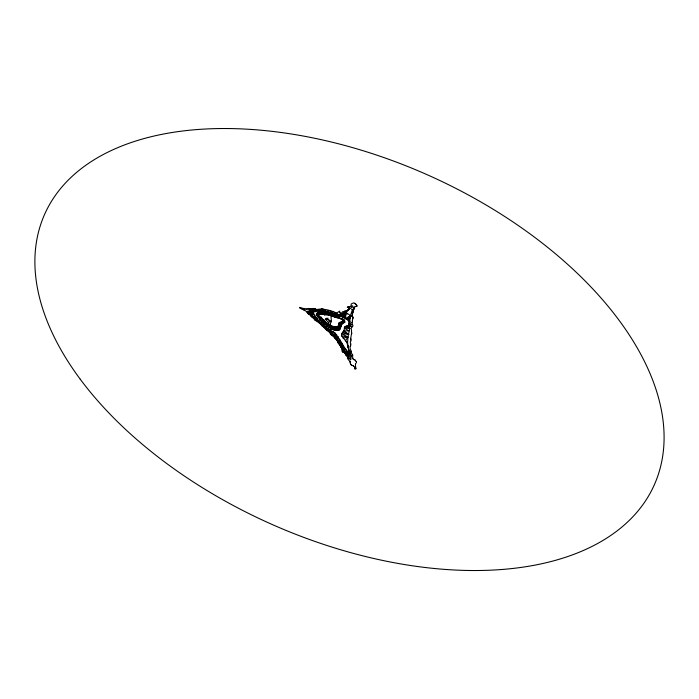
<?xml version="1.0" encoding="UTF-8"?>
<svg xmlns="http://www.w3.org/2000/svg" width="699" height="699" viewBox="0 0 699 699"><rect width="100%" height="100%" fill="white"/><g stroke="black" fill="none" stroke-linecap="round" stroke-linejoin="round"><path stroke-width="1.05" d="M342.056 349.238L345.455 349.054L343.716 349.893L343.707 350.671L341.689 348.478L344.485 347.517L351.256 356.245L350.706 359.732L348.661 358.386L345.455 349.054L342.274 347.962L335.712 338.858L333.554 336.376L330.54 334.41L330.216 333.545L330.924 332.322L332.925 331.745L335.205 333.17L340.299 340.387L344.485 347.517L340.867 347.185L341.261 346.171L343.392 346.066L341.863 347.351L341.662 348.53L343.716 349.893L346.687 353.615L345.769 354.734L347.246 356.263L348.041 359.338L349.989 361.47M352.191 323.952L351.973 322.597M353.126 307.508L352.829 306.04L352.078 305.847L351.02 308.329L349.858 308.574L346.057 312.558L345.559 318.665L349.771 320.369L350.068 323.786L352.951 325.166L352.707 326.538L351.824 326.887L348.687 324.703L348.714 323.218L350.016 321.785L347.088 319.294L350.505 315.599L351.728 311.501L353.196 310.758L353.449 311.212L352.908 311.247L353.467 311.16M301.968 308.967L300.858 308.338L306.59 311.527L314.034 309.622L318.237 310.129L319.679 309.57L319.626 311.981C326.494 312.89 333.161 313.519 339.793 314.926L343.777 312.881L346.057 312.558L350.505 315.599L349.771 320.369L348.05 320.159L350.068 323.786L348.714 323.218L350.636 324.301L350.872 326.232L349.081 326.433L348.058 325.848L345.009 326.459L343.864 330.845L341.706 333.615L341.496 335.782L347.604 343.296L348.53 349.806L351.256 356.245L348.53 349.806L349.124 349.404M335.712 338.858L338.639 338.246L337.18 340.387L338.788 343.532L340.299 340.387L337.18 340.387L333.729 335.974L330.723 334.008L330.391 333.135L332.925 331.745C325.166 327.01 317.171 320.727 313.248 312.593L309.762 310.566L310.347 309.762C313.755 308.888 316.131 312.671 319.626 311.981C321.601 307.612 325.97 310.767 328.049 313.117L341.278 316.533L345.559 318.665L350.505 315.599L349.972 318.84L347.088 319.294L350.19 317.381M331.597 329.089L331.719 326.04L325.821 322.361L321.007 317.197L317.101 315.73L316.341 314.567L316.734 313.633L317.617 312.899L323.017 313.03L331.579 314.244L344.214 319.932L344.86 322.117L341.767 324.345L339.749 329.666L338.832 330.295C331.999 331.247 326.905 326.005 321.977 322.204L317.101 315.73L319.679 314.087L330.007 315.188L331.579 314.244L332.104 316.271L339.399 318.281L342.79 320.046L344.214 319.932L342.597 321.627L339.216 322.545L337.932 326.529L335.38 326.905L331.719 326.04L330.968 328.556L330.872 325.612L328.635 327.604L331.501 321.225L330.985 317.224L333.292 315.197L333.371 316.586L334.943 315.869L334.725 317.25L336.769 316.332L337.958 317.949L338.499 317.058L339.399 318.281L342.859 319.076L343.087 320.963L344.86 322.117L342.597 321.627L343.471 322.658L341.348 321.75L342.641 323.654L340.527 322.283L341.767 324.345L339.216 322.545L341.103 325.28L338.893 323.392L341.068 326.066L338.561 324.266L340.789 326.852L338.491 325.935L340.203 327.805L337.932 326.529L340.116 328.757L336.656 326.783L339.749 329.666L335.38 326.905L337.486 330.391L333.947 326.713L333.991 330.085L332.453 326.512L332.541 329.412L331.719 326.04M338.063 343.008L338.08 342.571L340.85 346.853L341.863 347.351L340.894 347.132M345.07 312.619L345.559 318.665L343.069 313.414L343.358 317.46L340.483 314.288L338.875 315.022L339.05 316.298L335.721 315.301L336.341 314.061M348.591 348.102L347.447 344.511L347.953 337.093L349.753 328.381L348.687 324.703L350.636 324.301M350.924 340.605L350.732 339.775M330.024 332.453L330.505 330.059L330.706 332.803L327.176 330.644L319.329 323.034L314.899 320.081L315.031 316.376L311.702 315.948L310.618 314.122L308.434 313.886L306.59 311.527L313.248 312.593L314.096 311.737L316.315 311.623L316.848 310.076L313.301 308.591L316.315 311.623L309.762 310.566L314.096 311.737M350.024 352.873L349.579 351.195L348.146 352.165L347.84 356.088L345.769 354.734L343.524 351.038L342.126 350.522M355.896 368.224L355.581 367.569L356.027 368.775L355.022 369.29L354.76 368.216M351.789 322.501L352.558 321.732M330.924 332.322L330.234 331.973L330.426 330.007L328.626 331.719M352.226 354.594L352.689 354.917L351.213 352.846L351.475 351.885L350.208 348.984L350.024 346.652L350.636 345.813M354.41 308.189C355.188 304.921 353.86 310.557 353.126 307.508M351.658 331.798L351.597 332.549M351.431 331.562L351.536 330.548M332.104 316.271L331.186 316.254L331.579 314.244M352.375 313.397L351.676 313.414L353.021 312.881L352.567 312.069L353.397 311.745L352.567 312.069M331.186 316.254L329.692 314.209L328.713 315.135L327.787 313.965L327.464 314.812L325.952 313.283L326.127 314.76L324.048 313.187L324.799 314.908L322.003 313.073L323.069 314.279L320.99 313.108L320.893 313.973L318.98 312.899L319.679 314.087L317.617 312.899L318.936 314.777L318.919 317.748L321.007 317.197L319.6 318.648L321.54 318.298L320.71 320.439L323.742 319.81L321.575 321.225L324.738 321.164L321.977 322.204L325.821 322.361L323.506 323.2L327.263 323.2L325.297 324.546L328.914 323.864L326.634 326.232L329.779 324.904M351.676 327.525L351.85 326.835M353.082 317.381L351.754 316.062L352.06 315.511C353.117 314.725 351.894 313.659 352.41 314.017M350.321 362.117L350.286 363.034L350.007 361.418M339.164 343.882L340.299 340.387L337.634 341.365M350.968 341.016L350.199 341.925L350.767 344.24M337.53 315.782L335.721 315.301L334.096 313.764L332.619 314.008L332.523 312.706L330.225 310.636L326.049 311.335L319.679 309.57M342.143 350.47L342.064 351.405L342.894 352.156L346.687 353.615L348.146 352.165L350.706 359.732M356.49 362.58L356.202 361.523M353.021 358.246L352.785 357.836L352.986 359.103L354.052 359.627M314.533 319.181L311.361 316.726L311.702 315.948L315.24 319.294L317.722 320.771L318.945 320.658L320.675 324.091L323.847 327.01L326.11 328.556L327.971 328.67L327.176 330.644M331.588 334.882L332.925 331.745L330.54 334.41M330.426 330.007L329.386 332.392M355.485 364.231L355.948 363.279M299.906 307.543L306.721 309.299L306.948 308.827L312.2 309.01L311.029 308.652M299.679 307.735L300.081 307.944L299.565 307.368M303.515 308.469L304.869 308.836M303.951 310.015L304.712 310.347M306.066 309.124L306.721 309.299M307.892 308.984L310.618 308.967M307.167 312.427L313.248 312.593L309.238 314.157L311.361 316.726M308.434 313.886L313.248 312.593M310.277 314.899L310.618 314.122M310.627 315.668L310.968 314.891L313.554 314.279L311.702 315.948M315.502 308.897L314.297 308.643L316.63 309.508L322.082 308.827L322.894 309.273C327.717 309.447 332.13 311.212 336.7 312.977L339.81 311.046L339.391 312.313L340.492 313.301L342.064 312.689L342.327 311.85L346.451 311.003L348.757 309.474L348.583 308.521L348.731 309.526L347.228 310.068M312.479 317.433L312.829 316.656L315.031 316.376L313.668 318.761M314.899 320.081L317.224 318.351L317.372 321.549M315.73 320.483L317.224 318.351L314.873 318.403M321.584 309.019L322.082 308.827M322.894 309.273L323.707 309.176M319.329 323.034L319.67 322.256L317.722 320.771M320.465 324.572L321.4 322.868L319.67 322.256M321.828 325.795L322.964 324.712L322.912 326.468M328.574 322.37L325.376 319.338M325.638 319.408L327.49 318.875L327.857 318.036M326.302 318.849L326.949 318.491L325.979 319.094M326.433 318.971L326.949 318.491M323.637 327.49L325.026 326.564L327.394 330.164L330.234 331.973M332.689 311.343L333.65 311.885M325.9 329.037L326.11 328.556M329.919 321.671L330.592 321.461M334.288 312.532L336.009 313.082M330.146 321.068L330.653 321.557L327.482 318.709L325.28 319.574M339.391 312.313L340.492 313.301M332.707 335.887L335.205 333.17L331.772 334.48M344.467 311.099L346.451 311.003M333.554 336.376L336.682 334.952L334.62 337.879M334.026 337.04L336.682 334.952L332.881 335.476M348.556 308.574L349.089 307.315L347.386 307.254M348.181 307.062L349.273 307.875M350.138 306.765L348.39 306.643L350.12 306.817L351.134 305.664L351.16 304.004L353.685 302.824L356.368 304.554L357.04 306.066L356.141 306.232L357.067 306.013M334.97 338.194L337.949 336.804L335.896 338.456M336.63 340.046L338.639 338.246M354.716 303.2L355.669 304.021M337.94 341.881L340.299 340.387M352.584 310.286L354.14 309.526L353.825 308.871L351.833 309.806L353.178 310.81L351.842 309.797M353.816 308.888L353.484 308.39L354.428 308.145M338.884 343.69L338.124 341.47M356.368 304.554L356.639 305.052M351.754 316.062L352.06 315.511M343.392 346.066L339.836 345.411C338.054 344.091 345.026 340.902 339.347 343.471M351.964 316.455L352.916 316.857M339.723 344.686L342.51 343.934L340.605 345.988M352.75 318.561L352.881 318.307M341.662 348.88L342.798 349.177L342.912 350.129M352.331 324.589L352.191 324.144M342.091 348.364L342.274 347.962L342.624 349.579M343.541 350.295L343.716 349.893L342.929 350.085M342.894 352.156L343.751 352.541M351.475 332.698L351.929 333.266L351.483 334.174M342.877 350.977L346.687 353.615L345.489 353.633M351.44 333.947L350.741 338.351M344.362 352.689L345.044 352.855M350.915 339.19L351.029 339.749M347.901 346.87L348.216 347.386M345.743 354.786L347.22 356.315M350.688 343.69L350.636 345.009M347.386 357.407L347.621 357.862M352.584 357.128L352.707 354.865M354.734 368.268L354.935 367.464L353.266 365.787L351.527 365.166M354.909 359.941L354.026 359.679M353.266 365.787L353.528 366.171M355.765 366.923L355.398 366.591L355.555 367.622M350.304 362.982L350.601 364.188M353.056 318.237L353.03 317.643M355.372 366.643L355.511 364.179M343.497 351.09L343.733 350.618L346.687 353.615M348.687 324.703L348.058 325.848L349.753 328.381L344.153 328.014L349.046 330.863L343.864 330.845L348.766 334.323L341.706 333.615L347.953 337.093L345.603 340.396L347.604 343.296M347.359 307.307L348.417 306.59M351.702 327.482L351.169 328.076L351.51 330.601M350.618 345.865L350.662 344.957M330.216 333.545L330.706 332.803M354.533 306.992L356.167 306.179M334.9 314.201L335.721 315.301L337.783 314.008L336.341 314.061M335.878 317.407L336.769 316.332L337.058 317.896M325.848 318.971L326.616 318.202M352.803 318.849L352.462 319.889M350.767 338.299L350.793 338.998M319.731 319.565L321.54 318.298M332.619 314.008L333.563 313.571M321.348 311.937L323.087 311.256M342.737 314.707L343.969 314.227M328.443 322.422L330.714 321.418M317.486 316.796L319.26 316.175M343.095 338.141L347.953 337.093L341.496 335.782M334.804 337.468L337.949 336.804M335.721 315.301L337.311 315.1L336.516 313.991M312.173 309.063L313.065 308.39L314.314 308.591M309.238 314.157L313.554 314.279L312.069 314.201M343.087 320.963L344.782 321.007M316.341 314.567L318.936 314.777L316.734 313.633M345.088 313.047L346.154 313.327M323.121 325.987L325.026 326.564M332.873 313.248L327.097 311.361L328.049 313.117L321.086 310.251L324.179 312.785M339.05 316.298L337.547 315.791L337.337 315.118L339.05 316.298L337.25 314.655M342.606 332.086L348.766 334.323M345.009 326.459L349.753 328.381L346.442 325.9M300.107 307.892L300.832 308.39M339.443 344.756L340.78 345.586M338.875 315.013L341.278 316.533L339.793 314.926L343.358 317.46L342.012 313.615M316.848 310.076L319.626 311.981L318.237 310.129M348.294 347.455L348.137 345.411M338.631 324.948L340.789 326.852M345.271 312.558L347.071 314.183M352.401 319.993L352.322 321.592M327.49 318.875L330.4 321.488M351.099 364.773L351.51 365.219M335.38 326.905L338.832 330.295M323.017 313.03L324.799 314.908M307.193 312.383L308.451 313.842M352.925 311.195L353.371 311.798M350.627 364.135L351.073 364.826M336.525 330.26L333.947 326.713L335.302 330.33M354.935 359.889L356.184 361.575M341.453 314.148L343.358 317.46M350.881 351.029L351.16 351.676M327.971 328.67L328.845 331.23M343.777 312.881L345.559 318.665M321.4 322.868L322.047 325.315M347.027 342.458L347.447 344.511M351.702 313.362L351.728 313.807M348.146 352.165L348.661 358.386M345.612 312.986L345.638 313.676M80.219 379.181A333.502 191.29 23.9 0 0 625.011 524.364A333.502 191.29 23.9 0 0 343.235 145.034A333.502 191.29 23.9 0 0 80.219 379.181"/></g></svg>
